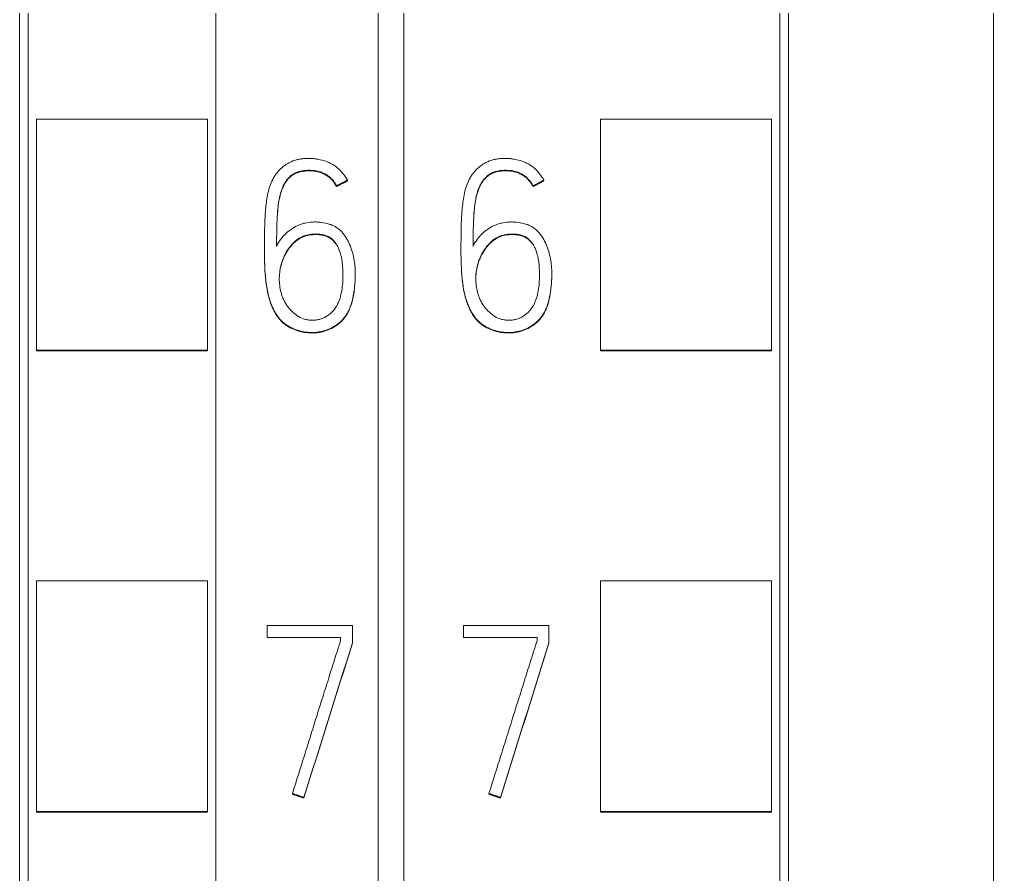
# Model space of a CAD drawing. Header units: millimetres. Extents: x 1359 to 3577, y 1336 to 3557.
# Drawn here: x 2641.47 to 2652.87, y 2942.38 to 2952.38 of the extents above; entities that cross this region are included whole.
import ezdxf

# ---------------------------------------------------------------- set-up
doc = ezdxf.new("R2010")
doc.units = ezdxf.units.MM
doc.layers.add('000-PI-Oprema', color=30, linetype='Continuous', lineweight=5)

msp = doc.modelspace()

# ---------------------------------------------------------------- linework, layer by layer
at = {"layer": '000-PI-Oprema', "color": 0, "linetype": 'ByBlock', "lineweight": 0}
for p, q in [((2645.971, 3041.237), (2645.971, 2927.819)), ((2645.971, 3041.237), (2645.971, 2927.819)), ((2641.571, 2930.141), (2641.571, 3038.956)), ((2650.371, 3038.956), (2650.371, 2930.141)), ((2643.771, 2974.306), (2643.771, 2910.351)), ((2645.671, 2974.306), (2645.671, 2910.351)), ((2641.671, 2948.514), (2641.671, 2951.215)), ((2641.671, 2951.215), (2643.671, 2951.215)), ((2643.671, 2948.514), (2643.671, 2951.215)), ((2648.271, 2948.514), (2648.271, 2951.215)), ((2650.271, 2951.215), (2648.271, 2951.215)), ((2650.271, 2948.514), (2650.271, 2951.215)), ((2645.182, 2950.435), (2645.182, 2950.429)), ((2645.31, 2950.502), (2645.31, 2950.495)), ((2647.482, 2950.435), (2647.482, 2950.429)), ((2647.61, 2950.502), (2647.61, 2950.495)), ((2644.338, 2949.695), (2644.338, 2949.689)), ((2646.638, 2949.695), (2646.638, 2949.689)), ((2645.402, 2949.395), (2645.402, 2949.401)), ((2647.702, 2949.395), (2647.702, 2949.401)), ((2641.671, 2948.506), (2641.671, 2948.514)), ((2641.671, 2948.514), (2643.671, 2948.514)), ((2641.671, 2948.506), (2643.671, 2948.506)), ((2643.671, 2948.506), (2643.671, 2948.514)), ((2648.271, 2948.506), (2648.271, 2948.514)), ((2650.271, 2948.514), (2648.271, 2948.514)), ((2650.271, 2948.506), (2648.271, 2948.506)), ((2650.271, 2948.506), (2650.271, 2948.514)), ((2641.671, 2943.113), (2641.671, 2945.814)), ((2641.671, 2945.814), (2643.671, 2945.814)), ((2643.671, 2943.113), (2643.671, 2945.814)), ((2648.271, 2943.113), (2648.271, 2945.814)), ((2650.271, 2945.814), (2648.271, 2945.814)), ((2650.271, 2943.113), (2650.271, 2945.814)), ((2644.369, 2945.149), (2644.369, 2945.291)), ((2644.369, 2945.291), (2645.368, 2945.291)), ((2645.368, 2945.291), (2645.368, 2945.088)), ((2646.669, 2945.149), (2646.669, 2945.291)), ((2646.669, 2945.291), (2647.668, 2945.291)), ((2647.668, 2945.291), (2647.668, 2945.088)), ((2645.229, 2945.149), (2644.369, 2945.149)), ((2645.229, 2945.11), (2645.229, 2945.149)), ((2645.368, 2945.088), (2645.368, 2945.082)), ((2647.529, 2945.149), (2646.669, 2945.149)), ((2647.529, 2945.11), (2647.529, 2945.149)), ((2647.668, 2945.088), (2647.668, 2945.082)), ((2644.666, 2943.323), (2644.666, 2943.317)), ((2644.799, 2943.279), (2644.799, 2943.272)), ((2646.966, 2943.323), (2646.966, 2943.317)), ((2647.099, 2943.279), (2647.099, 2943.272)), ((2641.671, 2943.106), (2641.671, 2943.113)), ((2641.671, 2943.113), (2643.671, 2943.113)), ((2641.671, 2943.106), (2643.671, 2943.106)), ((2643.671, 2943.106), (2643.671, 2943.113)), ((2648.271, 2943.106), (2648.271, 2943.113)), ((2650.271, 2943.113), (2648.271, 2943.113)), ((2650.271, 2943.106), (2648.271, 2943.106)), ((2650.271, 2943.106), (2650.271, 2943.113))]:
    msp.add_line(p, q, dxfattribs=at)
for centre, major_axis, ratio, start_param, end_param in [((2657.581, 2921.33), (315.562, 1005.234), 0.017816, 1.552753, 1.554553), ((2657.412, 2921.646), (313.38, 998.269), 0.017694, 1.552872, 1.554685), ((2659.78, 2921.521), (314.236, 1001.002), 0.017743, 1.552827, 1.554635), ((2659.799, 2921.477), (314.539, 1001.971), 0.017758, 1.552804, 1.55461)]:
    msp.add_ellipse(centre, major_axis=major_axis, ratio=ratio, start_param=start_param, end_param=end_param, dxfattribs=at)
for points, knots in [([(2641.471, 2929.856), (2641.471, 2933.196), (2641.471, 2941.161), (2641.471, 2953.801), (2641.471, 2969.287), (2641.471, 2983.582), (2641.471, 2997.792), (2641.471, 3012.358), (2641.471, 3026.528), (2641.471, 3036.098), (2641.471, 3039.142)], [0, 0, 0, 0, 0.091483, 0.21812, 0.346206, 0.515858, 0.610111, 0.736264, 0.916066, 1, 1, 1, 1]), ([(2650.471, 3039.142), (2650.471, 3036.098), (2650.471, 3026.528), (2650.471, 3012.358), (2650.471, 2997.792), (2650.471, 2983.582), (2650.471, 2969.287), (2650.471, 2953.801), (2650.471, 2941.161), (2650.471, 2933.196), (2650.471, 2929.856)], [0, 0, 0, 0, 0.083934, 0.263736, 0.389889, 0.484142, 0.653794, 0.78188, 0.908517, 1, 1, 1, 1]), ([(2652.871, 3036.077), (2652.871, 3034.053), (2652.871, 3025.504), (2652.871, 3012.358), (2652.871, 2997.792), (2652.871, 2983.582), (2652.871, 2969.287), (2652.871, 2953.801), (2652.871, 2941.043), (2652.871, 2932.161), (2652.871, 2927.904), (2652.871, 2927.106)], [0, 0, 0, 0, 0.055935, 0.236292, 0.362833, 0.457376, 0.627551, 0.756032, 0.883059, 0.978086, 1, 1, 1, 1]), ([(2645.31, 2950.502), (2645.295, 2950.527), (2645.279, 2950.551), (2645.253, 2950.585), (2645.243, 2950.596), (2645.224, 2950.617), (2645.213, 2950.628), (2645.181, 2950.657), (2645.158, 2950.674), (2645.12, 2950.696), (2645.108, 2950.702), (2645.081, 2950.714), (2645.067, 2950.72), (2645.027, 2950.734), (2644.999, 2950.741), (2644.956, 2950.749), (2644.942, 2950.751), (2644.913, 2950.755), (2644.899, 2950.756), (2644.855, 2950.758), (2644.826, 2950.758), (2644.783, 2950.754), (2644.769, 2950.752), (2644.741, 2950.747), (2644.726, 2950.744), (2644.684, 2950.733), (2644.657, 2950.723), (2644.619, 2950.703), (2644.606, 2950.696), (2644.582, 2950.68), (2644.57, 2950.671), (2644.536, 2950.644), (2644.515, 2950.624), (2644.487, 2950.591), (2644.478, 2950.58), (2644.461, 2950.556), (2644.453, 2950.544), (2644.432, 2950.506), (2644.42, 2950.48), (2644.399, 2950.425), (2644.391, 2950.398), (2644.377, 2950.342), (2644.372, 2950.314), (2644.363, 2950.257), (2644.359, 2950.229), (2644.35, 2950.143), (2644.346, 2950.086), (2644.341, 2949.971), (2644.34, 2949.913), (2644.338, 2949.741), (2644.337, 2949.625), (2644.343, 2949.482), (2644.344, 2949.453), (2644.348, 2949.396), (2644.351, 2949.368), (2644.36, 2949.282), (2644.369, 2949.225), (2644.385, 2949.155), (2644.389, 2949.141), (2644.397, 2949.113), (2644.401, 2949.099), (2644.415, 2949.058), (2644.426, 2949.031), (2644.444, 2948.992), (2644.45, 2948.979), (2644.464, 2948.953), (2644.472, 2948.941), (2644.496, 2948.904), (2644.514, 2948.881), (2644.544, 2948.85), (2644.555, 2948.84), (2644.577, 2948.822), (2644.589, 2948.813), (2644.625, 2948.789), (2644.651, 2948.775), (2644.691, 2948.758), (2644.705, 2948.753), (2644.732, 2948.744), (2644.746, 2948.74), (2644.788, 2948.73), (2644.817, 2948.725), (2644.86, 2948.721), (2644.875, 2948.72), (2644.904, 2948.72), (2644.919, 2948.72), (2644.962, 2948.723), (2644.99, 2948.728), (2645.032, 2948.738), (2645.046, 2948.742), (2645.074, 2948.752), (2645.087, 2948.757), (2645.127, 2948.775), (2645.152, 2948.789), (2645.188, 2948.814), (2645.2, 2948.822), (2645.222, 2948.841), (2645.233, 2948.851), (2645.264, 2948.882), (2645.282, 2948.904), (2645.305, 2948.941), (2645.313, 2948.953), (2645.326, 2948.979), (2645.332, 2948.993), (2645.349, 2949.033), (2645.357, 2949.06), (2645.368, 2949.102), (2645.372, 2949.116), (2645.377, 2949.145), (2645.38, 2949.159), (2645.387, 2949.202), (2645.391, 2949.231), (2645.4, 2949.317), (2645.403, 2949.375), (2645.4, 2949.461), (2645.399, 2949.489), (2645.392, 2949.547), (2645.387, 2949.576), (2645.375, 2949.633), (2645.368, 2949.661), (2645.349, 2949.717), (2645.339, 2949.744), (2645.314, 2949.797), (2645.3, 2949.823), (2645.267, 2949.871), (2645.248, 2949.893), (2645.216, 2949.923), (2645.204, 2949.932), (2645.18, 2949.949), (2645.168, 2949.957), (2645.142, 2949.971), (2645.128, 2949.977), (2645.101, 2949.987), (2645.087, 2949.992), (2645.045, 2950.003), (2645.016, 2950.008), (2644.972, 2950.012), (2644.957, 2950.013), (2644.928, 2950.014), (2644.913, 2950.013), (2644.869, 2950.011), (2644.84, 2950.007), (2644.797, 2949.997), (2644.783, 2949.993), (2644.755, 2949.984), (2644.742, 2949.978), (2644.702, 2949.961), (2644.677, 2949.946), (2644.641, 2949.921), (2644.629, 2949.912), (2644.606, 2949.894), (2644.595, 2949.884), (2644.564, 2949.854), (2644.544, 2949.832), (2644.51, 2949.784), (2644.494, 2949.759), (2644.48, 2949.733)], [0, 0, 0, 0, 0.015625, 0.015625, 0.023438, 0.023438, 0.03125, 0.03125, 0.046875, 0.046875, 0.054688, 0.054688, 0.0625, 0.0625, 0.078125, 0.078125, 0.085938, 0.085938, 0.09375, 0.09375, 0.109375, 0.109375, 0.117188, 0.117188, 0.125, 0.125, 0.140625, 0.140625, 0.148438, 0.148438, 0.15625, 0.15625, 0.171875, 0.171875, 0.179688, 0.179688, 0.1875, 0.1875, 0.203125, 0.203125, 0.21875, 0.21875, 0.234375, 0.234375, 0.25, 0.25, 0.28125, 0.28125, 0.3125, 0.3125, 0.375, 0.375, 0.390625, 0.390625, 0.40625, 0.40625, 0.4375, 0.4375, 0.445313, 0.445313, 0.453125, 0.453125, 0.46875, 0.46875, 0.476563, 0.476563, 0.484375, 0.484375, 0.5, 0.5, 0.507813, 0.507813, 0.515625, 0.515625, 0.53125, 0.53125, 0.539063, 0.539063, 0.546875, 0.546875, 0.5625, 0.5625, 0.570313, 0.570313, 0.578125, 0.578125, 0.59375, 0.59375, 0.601563, 0.601563, 0.609375, 0.609375, 0.625, 0.625, 0.632813, 0.632813, 0.640625, 0.640625, 0.65625, 0.65625, 0.664063, 0.664063, 0.671875, 0.671875, 0.6875, 0.6875, 0.695313, 0.695313, 0.703125, 0.703125, 0.71875, 0.71875, 0.75, 0.75, 0.765625, 0.765625, 0.78125, 0.78125, 0.796875, 0.796875, 0.8125, 0.8125, 0.828125, 0.828125, 0.84375, 0.84375, 0.851563, 0.851563, 0.859375, 0.859375, 0.867188, 0.867188, 0.875, 0.875, 0.890625, 0.890625, 0.898438, 0.898438, 0.90625, 0.90625, 0.921875, 0.921875, 0.929688, 0.929688, 0.9375, 0.9375, 0.953125, 0.953125, 0.960938, 0.960938, 0.96875, 0.96875, 0.984375, 0.984375, 1, 1, 1, 1]), ([(2647.61, 2950.502), (2647.595, 2950.527), (2647.579, 2950.551), (2647.553, 2950.585), (2647.543, 2950.596), (2647.524, 2950.617), (2647.513, 2950.628), (2647.481, 2950.657), (2647.458, 2950.674), (2647.42, 2950.696), (2647.408, 2950.702), (2647.381, 2950.714), (2647.367, 2950.72), (2647.327, 2950.734), (2647.299, 2950.741), (2647.256, 2950.749), (2647.242, 2950.751), (2647.213, 2950.755), (2647.199, 2950.756), (2647.155, 2950.758), (2647.126, 2950.758), (2647.083, 2950.754), (2647.069, 2950.752), (2647.041, 2950.747), (2647.026, 2950.744), (2646.984, 2950.733), (2646.957, 2950.723), (2646.919, 2950.703), (2646.906, 2950.696), (2646.882, 2950.68), (2646.87, 2950.671), (2646.836, 2950.644), (2646.815, 2950.624), (2646.787, 2950.591), (2646.778, 2950.58), (2646.761, 2950.556), (2646.753, 2950.544), (2646.732, 2950.506), (2646.72, 2950.48), (2646.699, 2950.425), (2646.691, 2950.398), (2646.677, 2950.342), (2646.672, 2950.314), (2646.663, 2950.257), (2646.659, 2950.229), (2646.65, 2950.143), (2646.646, 2950.086), (2646.641, 2949.971), (2646.64, 2949.913), (2646.638, 2949.741), (2646.637, 2949.625), (2646.643, 2949.482), (2646.644, 2949.453), (2646.648, 2949.396), (2646.651, 2949.368), (2646.66, 2949.282), (2646.669, 2949.225), (2646.685, 2949.155), (2646.689, 2949.141), (2646.697, 2949.113), (2646.701, 2949.099), (2646.715, 2949.058), (2646.726, 2949.031), (2646.744, 2948.992), (2646.75, 2948.979), (2646.764, 2948.953), (2646.772, 2948.941), (2646.796, 2948.904), (2646.814, 2948.881), (2646.844, 2948.85), (2646.855, 2948.84), (2646.877, 2948.822), (2646.889, 2948.813), (2646.925, 2948.789), (2646.951, 2948.775), (2646.991, 2948.758), (2647.005, 2948.753), (2647.032, 2948.744), (2647.046, 2948.74), (2647.088, 2948.73), (2647.117, 2948.725), (2647.16, 2948.721), (2647.175, 2948.72), (2647.204, 2948.72), (2647.219, 2948.72), (2647.262, 2948.723), (2647.29, 2948.728), (2647.332, 2948.738), (2647.346, 2948.742), (2647.374, 2948.752), (2647.387, 2948.757), (2647.427, 2948.775), (2647.452, 2948.789), (2647.488, 2948.814), (2647.5, 2948.822), (2647.522, 2948.841), (2647.533, 2948.851), (2647.564, 2948.882), (2647.582, 2948.904), (2647.605, 2948.941), (2647.613, 2948.953), (2647.626, 2948.979), (2647.632, 2948.993), (2647.649, 2949.033), (2647.657, 2949.06), (2647.668, 2949.102), (2647.672, 2949.116), (2647.677, 2949.145), (2647.68, 2949.159), (2647.687, 2949.202), (2647.691, 2949.231), (2647.7, 2949.317), (2647.703, 2949.375), (2647.7, 2949.461), (2647.699, 2949.489), (2647.692, 2949.547), (2647.687, 2949.576), (2647.675, 2949.633), (2647.668, 2949.661), (2647.649, 2949.717), (2647.639, 2949.744), (2647.614, 2949.797), (2647.6, 2949.823), (2647.567, 2949.871), (2647.548, 2949.893), (2647.516, 2949.923), (2647.504, 2949.932), (2647.48, 2949.949), (2647.468, 2949.957), (2647.442, 2949.971), (2647.428, 2949.977), (2647.401, 2949.987), (2647.387, 2949.992), (2647.345, 2950.003), (2647.316, 2950.008), (2647.272, 2950.012), (2647.257, 2950.013), (2647.228, 2950.014), (2647.213, 2950.013), (2647.169, 2950.011), (2647.14, 2950.007), (2647.097, 2949.997), (2647.083, 2949.993), (2647.055, 2949.984), (2647.042, 2949.978), (2647.002, 2949.961), (2646.977, 2949.946), (2646.941, 2949.921), (2646.929, 2949.912), (2646.906, 2949.894), (2646.895, 2949.884), (2646.864, 2949.854), (2646.844, 2949.832), (2646.81, 2949.784), (2646.794, 2949.759), (2646.78, 2949.733)], [0, 0, 0, 0, 0.015625, 0.015625, 0.023438, 0.023438, 0.03125, 0.03125, 0.046875, 0.046875, 0.054688, 0.054688, 0.0625, 0.0625, 0.078125, 0.078125, 0.085938, 0.085938, 0.09375, 0.09375, 0.109375, 0.109375, 0.117188, 0.117188, 0.125, 0.125, 0.140625, 0.140625, 0.148438, 0.148438, 0.15625, 0.15625, 0.171875, 0.171875, 0.179688, 0.179688, 0.1875, 0.1875, 0.203125, 0.203125, 0.21875, 0.21875, 0.234375, 0.234375, 0.25, 0.25, 0.28125, 0.28125, 0.3125, 0.3125, 0.375, 0.375, 0.390625, 0.390625, 0.40625, 0.40625, 0.4375, 0.4375, 0.445313, 0.445313, 0.453125, 0.453125, 0.46875, 0.46875, 0.476563, 0.476563, 0.484375, 0.484375, 0.5, 0.5, 0.507813, 0.507813, 0.515625, 0.515625, 0.53125, 0.53125, 0.539063, 0.539063, 0.546875, 0.546875, 0.5625, 0.5625, 0.570313, 0.570313, 0.578125, 0.578125, 0.59375, 0.59375, 0.601563, 0.601563, 0.609375, 0.609375, 0.625, 0.625, 0.632813, 0.632813, 0.640625, 0.640625, 0.65625, 0.65625, 0.664063, 0.664063, 0.671875, 0.671875, 0.6875, 0.6875, 0.695313, 0.695313, 0.703125, 0.703125, 0.71875, 0.71875, 0.75, 0.75, 0.765625, 0.765625, 0.78125, 0.78125, 0.796875, 0.796875, 0.8125, 0.8125, 0.828125, 0.828125, 0.84375, 0.84375, 0.851563, 0.851563, 0.859375, 0.859375, 0.867188, 0.867188, 0.875, 0.875, 0.890625, 0.890625, 0.898438, 0.898438, 0.90625, 0.90625, 0.921875, 0.921875, 0.929688, 0.929688, 0.9375, 0.9375, 0.953125, 0.953125, 0.960938, 0.960938, 0.96875, 0.96875, 0.984375, 0.984375, 1, 1, 1, 1]), ([(2644.48, 2949.733), (2644.48, 2949.794), (2644.481, 2949.855), (2644.483, 2949.947), (2644.484, 2949.977), (2644.486, 2950.038), (2644.488, 2950.069), (2644.491, 2950.13), (2644.494, 2950.16), (2644.501, 2950.22), (2644.505, 2950.251), (2644.514, 2950.296), (2644.517, 2950.311), (2644.525, 2950.341), (2644.529, 2950.356), (2644.543, 2950.4), (2644.555, 2950.429), (2644.573, 2950.463), (2644.577, 2950.47), (2644.585, 2950.483), (2644.589, 2950.489), (2644.603, 2950.508), (2644.613, 2950.52), (2644.629, 2950.537), (2644.634, 2950.542), (2644.646, 2950.553), (2644.652, 2950.558), (2644.671, 2950.571), (2644.684, 2950.579), (2644.705, 2950.589), (2644.712, 2950.592), (2644.727, 2950.598), (2644.734, 2950.6), (2644.757, 2950.607), (2644.772, 2950.61), (2644.802, 2950.615), (2644.818, 2950.617), (2644.849, 2950.618), (2644.864, 2950.618), (2644.895, 2950.617), (2644.911, 2950.616), (2644.941, 2950.612), (2644.964, 2950.607), (2644.986, 2950.601), (2645.001, 2950.596), (2645.008, 2950.593), (2645.03, 2950.584), (2645.044, 2950.577), (2645.071, 2950.562), (2645.083, 2950.553), (2645.102, 2950.539), (2645.108, 2950.533), (2645.119, 2950.523), (2645.124, 2950.517), (2645.14, 2950.5), (2645.15, 2950.488), (2645.167, 2950.463), (2645.175, 2950.449), (2645.182, 2950.435)], [0, 0, 0, 0, 0.125, 0.125, 0.1875, 0.1875, 0.25, 0.25, 0.3125, 0.3125, 0.375, 0.375, 0.40625, 0.40625, 0.4375, 0.4375, 0.5, 0.5, 0.515625, 0.515625, 0.53125, 0.53125, 0.5625, 0.5625, 0.578125, 0.578125, 0.59375, 0.59375, 0.625, 0.625, 0.640625, 0.640625, 0.65625, 0.65625, 0.6875, 0.6875, 0.71875, 0.71875, 0.75, 0.75, 0.78125, 0.78125, 0.8125, 0.828125, 0.828125, 0.84375, 0.84375, 0.875, 0.875, 0.90625, 0.90625, 0.921875, 0.921875, 0.9375, 0.9375, 0.96875, 0.96875, 1, 1, 1, 1]), ([(2645.182, 2950.429), (2645.168, 2950.457), (2645.151, 2950.482), (2645.125, 2950.51), (2645.12, 2950.516), (2645.108, 2950.527), (2645.103, 2950.532), (2645.084, 2950.546), (2645.059, 2950.564), (2645.031, 2950.577), (2645.003, 2950.589), (2644.988, 2950.594), (2644.958, 2950.602), (2644.943, 2950.606), (2644.912, 2950.61), (2644.897, 2950.611), (2644.85, 2950.613), (2644.82, 2950.611), (2644.774, 2950.604), (2644.759, 2950.601), (2644.729, 2950.593), (2644.714, 2950.587), (2644.693, 2950.577), (2644.687, 2950.574), (2644.673, 2950.566), (2644.667, 2950.562), (2644.648, 2950.548), (2644.63, 2950.533), (2644.615, 2950.516), (2644.605, 2950.504), (2644.6, 2950.498), (2644.586, 2950.479), (2644.578, 2950.466), (2644.563, 2950.439), (2644.557, 2950.425), (2644.545, 2950.396), (2644.539, 2950.382), (2644.525, 2950.337), (2644.518, 2950.308), (2644.506, 2950.248), (2644.501, 2950.217), (2644.494, 2950.157), (2644.492, 2950.126), (2644.488, 2950.065), (2644.486, 2950.034), (2644.484, 2949.973), (2644.483, 2949.942), (2644.481, 2949.85), (2644.48, 2949.788), (2644.48, 2949.727)], [0, 0, 0, 0, 0.0625, 0.0625, 0.078125, 0.078125, 0.09375, 0.09375, 0.125, 0.15625, 0.15625, 0.1875, 0.1875, 0.21875, 0.21875, 0.25, 0.25, 0.3125, 0.3125, 0.34375, 0.34375, 0.375, 0.375, 0.390625, 0.390625, 0.40625, 0.40625, 0.4375, 0.453125, 0.453125, 0.46875, 0.46875, 0.5, 0.5, 0.53125, 0.53125, 0.5625, 0.5625, 0.625, 0.625, 0.6875, 0.6875, 0.75, 0.75, 0.8125, 0.8125, 0.875, 0.875, 1, 1, 1, 1]), ([(2646.78, 2949.733), (2646.78, 2949.794), (2646.781, 2949.855), (2646.783, 2949.947), (2646.784, 2949.977), (2646.786, 2950.038), (2646.788, 2950.069), (2646.791, 2950.13), (2646.794, 2950.16), (2646.801, 2950.22), (2646.805, 2950.251), (2646.814, 2950.296), (2646.817, 2950.311), (2646.825, 2950.341), (2646.829, 2950.356), (2646.843, 2950.4), (2646.855, 2950.429), (2646.873, 2950.463), (2646.877, 2950.47), (2646.885, 2950.483), (2646.889, 2950.489), (2646.903, 2950.508), (2646.913, 2950.52), (2646.929, 2950.537), (2646.934, 2950.542), (2646.946, 2950.553), (2646.952, 2950.558), (2646.971, 2950.571), (2646.984, 2950.579), (2647.005, 2950.589), (2647.012, 2950.592), (2647.027, 2950.598), (2647.034, 2950.6), (2647.057, 2950.607), (2647.072, 2950.61), (2647.102, 2950.615), (2647.118, 2950.617), (2647.149, 2950.618), (2647.164, 2950.618), (2647.195, 2950.617), (2647.211, 2950.616), (2647.241, 2950.612), (2647.264, 2950.607), (2647.286, 2950.601), (2647.301, 2950.596), (2647.308, 2950.593), (2647.33, 2950.584), (2647.344, 2950.577), (2647.371, 2950.562), (2647.383, 2950.553), (2647.402, 2950.539), (2647.408, 2950.533), (2647.419, 2950.523), (2647.424, 2950.517), (2647.44, 2950.5), (2647.45, 2950.488), (2647.467, 2950.463), (2647.475, 2950.449), (2647.482, 2950.435)], [0, 0, 0, 0, 0.125, 0.125, 0.1875, 0.1875, 0.25, 0.25, 0.3125, 0.3125, 0.375, 0.375, 0.40625, 0.40625, 0.4375, 0.4375, 0.5, 0.5, 0.515625, 0.515625, 0.53125, 0.53125, 0.5625, 0.5625, 0.578125, 0.578125, 0.59375, 0.59375, 0.625, 0.625, 0.640625, 0.640625, 0.65625, 0.65625, 0.6875, 0.6875, 0.71875, 0.71875, 0.75, 0.75, 0.78125, 0.78125, 0.8125, 0.828125, 0.828125, 0.84375, 0.84375, 0.875, 0.875, 0.90625, 0.90625, 0.921875, 0.921875, 0.9375, 0.9375, 0.96875, 0.96875, 1, 1, 1, 1]), ([(2647.482, 2950.429), (2647.468, 2950.457), (2647.451, 2950.482), (2647.425, 2950.51), (2647.42, 2950.516), (2647.408, 2950.527), (2647.403, 2950.532), (2647.384, 2950.546), (2647.359, 2950.564), (2647.331, 2950.577), (2647.303, 2950.589), (2647.288, 2950.594), (2647.258, 2950.602), (2647.243, 2950.606), (2647.212, 2950.61), (2647.197, 2950.611), (2647.15, 2950.613), (2647.12, 2950.611), (2647.074, 2950.604), (2647.059, 2950.601), (2647.029, 2950.593), (2647.014, 2950.587), (2646.993, 2950.577), (2646.987, 2950.574), (2646.973, 2950.566), (2646.967, 2950.562), (2646.948, 2950.548), (2646.93, 2950.533), (2646.915, 2950.516), (2646.905, 2950.504), (2646.9, 2950.498), (2646.886, 2950.479), (2646.878, 2950.466), (2646.863, 2950.439), (2646.857, 2950.425), (2646.845, 2950.396), (2646.839, 2950.382), (2646.825, 2950.337), (2646.818, 2950.308), (2646.806, 2950.248), (2646.801, 2950.217), (2646.794, 2950.157), (2646.792, 2950.126), (2646.788, 2950.065), (2646.786, 2950.034), (2646.784, 2949.973), (2646.783, 2949.942), (2646.781, 2949.85), (2646.78, 2949.788), (2646.78, 2949.727)], [0, 0, 0, 0, 0.0625, 0.0625, 0.078125, 0.078125, 0.09375, 0.09375, 0.125, 0.15625, 0.15625, 0.1875, 0.1875, 0.21875, 0.21875, 0.25, 0.25, 0.3125, 0.3125, 0.34375, 0.34375, 0.375, 0.375, 0.390625, 0.390625, 0.40625, 0.40625, 0.4375, 0.453125, 0.453125, 0.46875, 0.46875, 0.5, 0.5, 0.53125, 0.53125, 0.5625, 0.5625, 0.625, 0.625, 0.6875, 0.6875, 0.75, 0.75, 0.8125, 0.8125, 0.875, 0.875, 1, 1, 1, 1]), ([(2644.753, 2949.827), (2644.779, 2949.842), (2644.806, 2949.852), (2644.849, 2949.863), (2644.864, 2949.866), (2644.893, 2949.87), (2644.922, 2949.872), (2644.952, 2949.872), (2644.981, 2949.87), (2644.996, 2949.869), (2645.025, 2949.864), (2645.039, 2949.86), (2645.067, 2949.851), (2645.081, 2949.845), (2645.107, 2949.831), (2645.119, 2949.822), (2645.141, 2949.803), (2645.151, 2949.792), (2645.169, 2949.769), (2645.178, 2949.757), (2645.193, 2949.732), (2645.199, 2949.719), (2645.217, 2949.678), (2645.227, 2949.651), (2645.237, 2949.608), (2645.24, 2949.594), (2645.246, 2949.565), (2645.248, 2949.55), (2645.253, 2949.507), (2645.255, 2949.478), (2645.257, 2949.419), (2645.258, 2949.39), (2645.256, 2949.303), (2645.25, 2949.245), (2645.233, 2949.159), (2645.226, 2949.13), (2645.211, 2949.089), (2645.205, 2949.075), (2645.193, 2949.048), (2645.186, 2949.035), (2645.162, 2948.998), (2645.144, 2948.975), (2645.118, 2948.949), (2645.112, 2948.944), (2645.101, 2948.935), (2645.095, 2948.93), (2645.078, 2948.917), (2645.066, 2948.909), (2645.04, 2948.895), (2645.027, 2948.889), (2644.999, 2948.878), (2644.971, 2948.87), (2644.942, 2948.865), (2644.912, 2948.863), (2644.898, 2948.863), (2644.868, 2948.864), (2644.854, 2948.866), (2644.825, 2948.871), (2644.81, 2948.875), (2644.768, 2948.889), (2644.742, 2948.903), (2644.706, 2948.928), (2644.694, 2948.937), (2644.672, 2948.956), (2644.65, 2948.976), (2644.631, 2948.998), (2644.613, 2949.021), (2644.604, 2949.033), (2644.58, 2949.07), (2644.566, 2949.095), (2644.549, 2949.136), (2644.544, 2949.15), (2644.535, 2949.178), (2644.531, 2949.192), (2644.521, 2949.235), (2644.517, 2949.264), (2644.513, 2949.307), (2644.512, 2949.322), (2644.512, 2949.351), (2644.512, 2949.366), (2644.514, 2949.41), (2644.518, 2949.439), (2644.529, 2949.496), (2644.536, 2949.525), (2644.55, 2949.566), (2644.556, 2949.58), (2644.567, 2949.607), (2644.573, 2949.62), (2644.593, 2949.659), (2644.608, 2949.684), (2644.634, 2949.719), (2644.643, 2949.731), (2644.662, 2949.753), (2644.672, 2949.764), (2644.704, 2949.795), (2644.727, 2949.813), (2644.753, 2949.827)], [0, 0, 0, 0, 0.03125, 0.03125, 0.046875, 0.046875, 0.0625, 0.078125, 0.078125, 0.09375, 0.09375, 0.109375, 0.109375, 0.125, 0.125, 0.140625, 0.140625, 0.15625, 0.15625, 0.171875, 0.171875, 0.1875, 0.1875, 0.21875, 0.21875, 0.234375, 0.234375, 0.25, 0.25, 0.28125, 0.28125, 0.3125, 0.3125, 0.375, 0.375, 0.40625, 0.40625, 0.421875, 0.421875, 0.4375, 0.4375, 0.46875, 0.46875, 0.476563, 0.476563, 0.484375, 0.484375, 0.5, 0.5, 0.515625, 0.515625, 0.53125, 0.546875, 0.546875, 0.5625, 0.5625, 0.578125, 0.578125, 0.59375, 0.59375, 0.625, 0.625, 0.640625, 0.640625, 0.65625, 0.671875, 0.671875, 0.6875, 0.6875, 0.71875, 0.71875, 0.734375, 0.734375, 0.75, 0.75, 0.78125, 0.78125, 0.796875, 0.796875, 0.8125, 0.8125, 0.84375, 0.84375, 0.875, 0.875, 0.890625, 0.890625, 0.90625, 0.90625, 0.9375, 0.9375, 0.953125, 0.953125, 0.96875, 0.96875, 1, 1, 1, 1]), ([(2645.174, 2949.756), (2645.169, 2949.763), (2645.164, 2949.769), (2645.15, 2949.787), (2645.14, 2949.798), (2645.123, 2949.812), (2645.117, 2949.817), (2645.105, 2949.825), (2645.099, 2949.829), (2645.08, 2949.839), (2645.066, 2949.845), (2645.038, 2949.854), (2645.024, 2949.858), (2644.995, 2949.863), (2644.981, 2949.864), (2644.951, 2949.866), (2644.937, 2949.866), (2644.893, 2949.864), (2644.864, 2949.861), (2644.821, 2949.85), (2644.807, 2949.845), (2644.786, 2949.837), (2644.78, 2949.834), (2644.766, 2949.828), (2644.76, 2949.825), (2644.753, 2949.821)], [0, 0, 0, 0, 0.053658, 0.053658, 0.148292, 0.148292, 0.195609, 0.195609, 0.242926, 0.242926, 0.33756, 0.33756, 0.432195, 0.432195, 0.526829, 0.526829, 0.621463, 0.621463, 0.810732, 0.810732, 0.905366, 0.905366, 0.952683, 0.952683, 1, 1, 1, 1]), ([(2647.053, 2949.827), (2647.079, 2949.842), (2647.106, 2949.852), (2647.149, 2949.863), (2647.164, 2949.866), (2647.193, 2949.87), (2647.222, 2949.872), (2647.252, 2949.872), (2647.281, 2949.87), (2647.296, 2949.869), (2647.325, 2949.864), (2647.339, 2949.86), (2647.367, 2949.851), (2647.381, 2949.845), (2647.407, 2949.831), (2647.419, 2949.822), (2647.441, 2949.803), (2647.451, 2949.792), (2647.469, 2949.769), (2647.478, 2949.757), (2647.493, 2949.732), (2647.499, 2949.719), (2647.517, 2949.678), (2647.527, 2949.651), (2647.537, 2949.608), (2647.54, 2949.594), (2647.546, 2949.565), (2647.548, 2949.55), (2647.553, 2949.507), (2647.555, 2949.478), (2647.557, 2949.419), (2647.558, 2949.39), (2647.556, 2949.303), (2647.55, 2949.245), (2647.533, 2949.159), (2647.526, 2949.13), (2647.511, 2949.089), (2647.505, 2949.075), (2647.493, 2949.048), (2647.486, 2949.035), (2647.462, 2948.998), (2647.444, 2948.975), (2647.418, 2948.949), (2647.412, 2948.944), (2647.401, 2948.935), (2647.395, 2948.93), (2647.378, 2948.917), (2647.366, 2948.909), (2647.34, 2948.895), (2647.327, 2948.889), (2647.299, 2948.878), (2647.271, 2948.87), (2647.242, 2948.865), (2647.212, 2948.863), (2647.198, 2948.863), (2647.168, 2948.864), (2647.154, 2948.866), (2647.125, 2948.871), (2647.11, 2948.875), (2647.068, 2948.889), (2647.042, 2948.903), (2647.006, 2948.928), (2646.994, 2948.937), (2646.972, 2948.956), (2646.95, 2948.976), (2646.931, 2948.998), (2646.913, 2949.021), (2646.904, 2949.033), (2646.88, 2949.07), (2646.866, 2949.095), (2646.849, 2949.136), (2646.844, 2949.15), (2646.835, 2949.178), (2646.831, 2949.192), (2646.821, 2949.235), (2646.817, 2949.264), (2646.813, 2949.307), (2646.812, 2949.322), (2646.812, 2949.351), (2646.812, 2949.366), (2646.814, 2949.41), (2646.818, 2949.439), (2646.829, 2949.496), (2646.836, 2949.525), (2646.85, 2949.566), (2646.856, 2949.58), (2646.867, 2949.607), (2646.873, 2949.62), (2646.893, 2949.659), (2646.908, 2949.684), (2646.934, 2949.719), (2646.943, 2949.731), (2646.962, 2949.753), (2646.972, 2949.764), (2647.004, 2949.795), (2647.027, 2949.813), (2647.053, 2949.827)], [0, 0, 0, 0, 0.03125, 0.03125, 0.046875, 0.046875, 0.0625, 0.078125, 0.078125, 0.09375, 0.09375, 0.109375, 0.109375, 0.125, 0.125, 0.140625, 0.140625, 0.15625, 0.15625, 0.171875, 0.171875, 0.1875, 0.1875, 0.21875, 0.21875, 0.234375, 0.234375, 0.25, 0.25, 0.28125, 0.28125, 0.3125, 0.3125, 0.375, 0.375, 0.40625, 0.40625, 0.421875, 0.421875, 0.4375, 0.4375, 0.46875, 0.46875, 0.476563, 0.476563, 0.484375, 0.484375, 0.5, 0.5, 0.515625, 0.515625, 0.53125, 0.546875, 0.546875, 0.5625, 0.5625, 0.578125, 0.578125, 0.59375, 0.59375, 0.625, 0.625, 0.640625, 0.640625, 0.65625, 0.671875, 0.671875, 0.6875, 0.6875, 0.71875, 0.71875, 0.734375, 0.734375, 0.75, 0.75, 0.78125, 0.78125, 0.796875, 0.796875, 0.8125, 0.8125, 0.84375, 0.84375, 0.875, 0.875, 0.890625, 0.890625, 0.90625, 0.90625, 0.9375, 0.9375, 0.953125, 0.953125, 0.96875, 0.96875, 1, 1, 1, 1]), ([(2647.474, 2949.756), (2647.469, 2949.763), (2647.464, 2949.769), (2647.45, 2949.787), (2647.44, 2949.798), (2647.423, 2949.812), (2647.417, 2949.817), (2647.405, 2949.825), (2647.399, 2949.829), (2647.38, 2949.839), (2647.366, 2949.845), (2647.338, 2949.854), (2647.324, 2949.858), (2647.295, 2949.863), (2647.281, 2949.864), (2647.251, 2949.866), (2647.237, 2949.866), (2647.193, 2949.864), (2647.164, 2949.861), (2647.121, 2949.85), (2647.107, 2949.845), (2647.086, 2949.837), (2647.08, 2949.834), (2647.066, 2949.828), (2647.06, 2949.825), (2647.053, 2949.821)], [0, 0, 0, 0, 0.053658, 0.053658, 0.148292, 0.148292, 0.195609, 0.195609, 0.242926, 0.242926, 0.33756, 0.33756, 0.432195, 0.432195, 0.526829, 0.526829, 0.621463, 0.621463, 0.810732, 0.810732, 0.905366, 0.905366, 0.952683, 0.952683, 1, 1, 1, 1]), ([(2644.753, 2949.821), (2644.727, 2949.806), (2644.704, 2949.788), (2644.673, 2949.758), (2644.663, 2949.747), (2644.643, 2949.725), (2644.634, 2949.713), (2644.609, 2949.678), (2644.593, 2949.653), (2644.573, 2949.614), (2644.567, 2949.601), (2644.556, 2949.574), (2644.55, 2949.56), (2644.536, 2949.518), (2644.529, 2949.49), (2644.521, 2949.447), (2644.518, 2949.433), (2644.515, 2949.403), (2644.514, 2949.389), (2644.512, 2949.363), (2644.512, 2949.353), (2644.512, 2949.342)], [0, 0, 0, 0, 0.157109, 0.157109, 0.235664, 0.235664, 0.314218, 0.314218, 0.471328, 0.471328, 0.549882, 0.549882, 0.628437, 0.628437, 0.785546, 0.785546, 0.864101, 0.864101, 0.942655, 0.942655, 1, 1, 1, 1]), ([(2647.053, 2949.821), (2647.027, 2949.806), (2647.004, 2949.788), (2646.973, 2949.758), (2646.963, 2949.747), (2646.943, 2949.725), (2646.934, 2949.713), (2646.909, 2949.678), (2646.893, 2949.653), (2646.873, 2949.614), (2646.867, 2949.601), (2646.856, 2949.574), (2646.85, 2949.56), (2646.836, 2949.518), (2646.829, 2949.49), (2646.821, 2949.447), (2646.818, 2949.433), (2646.815, 2949.403), (2646.814, 2949.389), (2646.812, 2949.363), (2646.812, 2949.353), (2646.812, 2949.342)], [0, 0, 0, 0, 0.157109, 0.157109, 0.235664, 0.235664, 0.314218, 0.314218, 0.471328, 0.471328, 0.549882, 0.549882, 0.628437, 0.628437, 0.785546, 0.785546, 0.864101, 0.864101, 0.942655, 0.942655, 1, 1, 1, 1]), ([(2645.402, 2949.396), (2645.402, 2949.349), (2645.399, 2949.303), (2645.391, 2949.228), (2645.388, 2949.2), (2645.381, 2949.157), (2645.378, 2949.143), (2645.372, 2949.114), (2645.369, 2949.1), (2645.358, 2949.057), (2645.35, 2949.03), (2645.333, 2948.989), (2645.327, 2948.976), (2645.314, 2948.95), (2645.307, 2948.937), (2645.284, 2948.9), (2645.266, 2948.878), (2645.235, 2948.847), (2645.225, 2948.837), (2645.203, 2948.818), (2645.191, 2948.809), (2645.155, 2948.784), (2645.13, 2948.77), (2645.09, 2948.752), (2645.076, 2948.747), (2645.049, 2948.737), (2645.035, 2948.733), (2644.993, 2948.722), (2644.964, 2948.718), (2644.921, 2948.714), (2644.906, 2948.714), (2644.877, 2948.714), (2644.862, 2948.715), (2644.819, 2948.719), (2644.791, 2948.723), (2644.748, 2948.734), (2644.734, 2948.738), (2644.706, 2948.747), (2644.693, 2948.752), (2644.653, 2948.768), (2644.627, 2948.782), (2644.597, 2948.801), (2644.591, 2948.805), (2644.579, 2948.814), (2644.573, 2948.819), (2644.556, 2948.832), (2644.546, 2948.842), (2644.515, 2948.873), (2644.497, 2948.896), (2644.473, 2948.932), (2644.466, 2948.945), (2644.452, 2948.97), (2644.445, 2948.983), (2644.427, 2949.022), (2644.416, 2949.049), (2644.398, 2949.104), (2644.39, 2949.132), (2644.376, 2949.188), (2644.37, 2949.217), (2644.361, 2949.274), (2644.353, 2949.331), (2644.348, 2949.388), (2644.344, 2949.446), (2644.343, 2949.474), (2644.339, 2949.565), (2644.338, 2949.627), (2644.338, 2949.689)], [0, 0, 0, 0, 0.061997, 0.061997, 0.100843, 0.100843, 0.120266, 0.120266, 0.139688, 0.139688, 0.178534, 0.178534, 0.197957, 0.197957, 0.217379, 0.217379, 0.256225, 0.256225, 0.275648, 0.275648, 0.295071, 0.295071, 0.333916, 0.333916, 0.353339, 0.353339, 0.372762, 0.372762, 0.411607, 0.411607, 0.43103, 0.43103, 0.450453, 0.450453, 0.489298, 0.489298, 0.508721, 0.508721, 0.528144, 0.528144, 0.566989, 0.566989, 0.5767, 0.5767, 0.586412, 0.586412, 0.605835, 0.605835, 0.64468, 0.64468, 0.664103, 0.664103, 0.683526, 0.683526, 0.722371, 0.722371, 0.761217, 0.761217, 0.800062, 0.800062, 0.838908, 0.877753, 0.877753, 0.916599, 0.916599, 1, 1, 1, 1]), ([(2647.702, 2949.396), (2647.702, 2949.349), (2647.699, 2949.303), (2647.691, 2949.228), (2647.688, 2949.2), (2647.681, 2949.157), (2647.678, 2949.143), (2647.672, 2949.114), (2647.669, 2949.1), (2647.658, 2949.057), (2647.65, 2949.03), (2647.633, 2948.989), (2647.627, 2948.976), (2647.614, 2948.95), (2647.607, 2948.937), (2647.584, 2948.9), (2647.566, 2948.878), (2647.535, 2948.847), (2647.525, 2948.837), (2647.503, 2948.818), (2647.491, 2948.809), (2647.455, 2948.784), (2647.43, 2948.77), (2647.39, 2948.752), (2647.376, 2948.747), (2647.349, 2948.737), (2647.335, 2948.733), (2647.293, 2948.722), (2647.264, 2948.718), (2647.221, 2948.714), (2647.206, 2948.714), (2647.177, 2948.714), (2647.162, 2948.715), (2647.119, 2948.719), (2647.091, 2948.723), (2647.048, 2948.734), (2647.034, 2948.738), (2647.006, 2948.747), (2646.993, 2948.752), (2646.953, 2948.768), (2646.927, 2948.782), (2646.897, 2948.801), (2646.891, 2948.805), (2646.879, 2948.814), (2646.873, 2948.819), (2646.856, 2948.832), (2646.846, 2948.842), (2646.815, 2948.873), (2646.797, 2948.896), (2646.773, 2948.932), (2646.766, 2948.945), (2646.752, 2948.97), (2646.745, 2948.983), (2646.727, 2949.022), (2646.716, 2949.049), (2646.698, 2949.104), (2646.69, 2949.132), (2646.676, 2949.188), (2646.67, 2949.217), (2646.661, 2949.274), (2646.653, 2949.331), (2646.648, 2949.388), (2646.644, 2949.446), (2646.643, 2949.474), (2646.639, 2949.565), (2646.638, 2949.627), (2646.638, 2949.689)], [0, 0, 0, 0, 0.061997, 0.061997, 0.100843, 0.100843, 0.120266, 0.120266, 0.139688, 0.139688, 0.178534, 0.178534, 0.197957, 0.197957, 0.217379, 0.217379, 0.256225, 0.256225, 0.275648, 0.275648, 0.295071, 0.295071, 0.333916, 0.333916, 0.353339, 0.353339, 0.372762, 0.372762, 0.411607, 0.411607, 0.43103, 0.43103, 0.450453, 0.450453, 0.489298, 0.489298, 0.508721, 0.508721, 0.528144, 0.528144, 0.566989, 0.566989, 0.5767, 0.5767, 0.586412, 0.586412, 0.605835, 0.605835, 0.64468, 0.64468, 0.664103, 0.664103, 0.683526, 0.683526, 0.722371, 0.722371, 0.761217, 0.761217, 0.800062, 0.800062, 0.838908, 0.877753, 0.877753, 0.916599, 0.916599, 1, 1, 1, 1]), ([(2644.666, 2943.323), (2644.713, 2943.472), (2644.76, 2943.621), (2644.83, 2943.845), (2644.853, 2943.919), (2644.9, 2944.068), (2644.923, 2944.143), (2644.958, 2944.254), (2644.97, 2944.292), (2644.993, 2944.366), (2645.005, 2944.403), (2645.04, 2944.515), (2645.064, 2944.59), (2645.11, 2944.739), (2645.134, 2944.813), (2645.169, 2944.925), (2645.181, 2944.962), (2645.199, 2945.018), (2645.205, 2945.036), (2645.214, 2945.064), (2645.217, 2945.073), (2645.223, 2945.092), (2645.226, 2945.101), (2645.229, 2945.11)], [0, 0, 0, 0, 0.25, 0.25, 0.375, 0.375, 0.5, 0.5, 0.5625, 0.5625, 0.625, 0.625, 0.75, 0.75, 0.875, 0.875, 0.9375, 0.9375, 0.96875, 0.96875, 0.984375, 0.984375, 1, 1, 1, 1]), ([(2646.966, 2943.323), (2647.013, 2943.472), (2647.06, 2943.621), (2647.13, 2943.845), (2647.153, 2943.919), (2647.2, 2944.068), (2647.223, 2944.143), (2647.258, 2944.254), (2647.27, 2944.292), (2647.293, 2944.366), (2647.305, 2944.403), (2647.34, 2944.515), (2647.364, 2944.59), (2647.41, 2944.739), (2647.434, 2944.813), (2647.469, 2944.925), (2647.481, 2944.962), (2647.499, 2945.018), (2647.505, 2945.036), (2647.514, 2945.064), (2647.517, 2945.073), (2647.523, 2945.092), (2647.526, 2945.101), (2647.529, 2945.11)], [0, 0, 0, 0, 0.25, 0.25, 0.375, 0.375, 0.5, 0.5, 0.5625, 0.5625, 0.625, 0.625, 0.75, 0.75, 0.875, 0.875, 0.9375, 0.9375, 0.96875, 0.96875, 0.984375, 0.984375, 1, 1, 1, 1])]:
    msp.add_open_spline(points, degree=3, knots=knots, dxfattribs=at)
for points, weights in [([(2645.182, 2950.435), (2645.246, 2950.468), (2645.31, 2950.502)], [0.500000005829, 0.499999994171, 0.500000005829]), ([(2645.31, 2950.495), (2645.246, 2950.462), (2645.182, 2950.429)], [0.49999999703, 0.50000000297, 0.49999999703]), ([(2647.482, 2950.435), (2647.546, 2950.468), (2647.61, 2950.502)], [0.500000044257, 0.499999955743, 0.500000044257]), ([(2647.61, 2950.495), (2647.546, 2950.462), (2647.482, 2950.429)], [0.500000040473, 0.499999959527, 0.500000040473]), ([(2644.799, 2943.279), (2644.733, 2943.301), (2644.666, 2943.323)], [0.499999995596, 0.500000004404, 0.499999995596]), ([(2644.666, 2943.317), (2644.733, 2943.295), (2644.799, 2943.272)], [0.499999557784, 0.500000442216, 0.499999557784]), ([(2647.099, 2943.279), (2647.033, 2943.301), (2646.966, 2943.323)], [0.499999996654, 0.500000003346, 0.499999996654]), ([(2646.966, 2943.317), (2647.033, 2943.295), (2647.099, 2943.272)], [0.500000549087, 0.499999450913, 0.500000549087])]:
    msp.add_rational_spline(points, weights, degree=2, dxfattribs=at)

doc.saveas('drawing.dxf')
